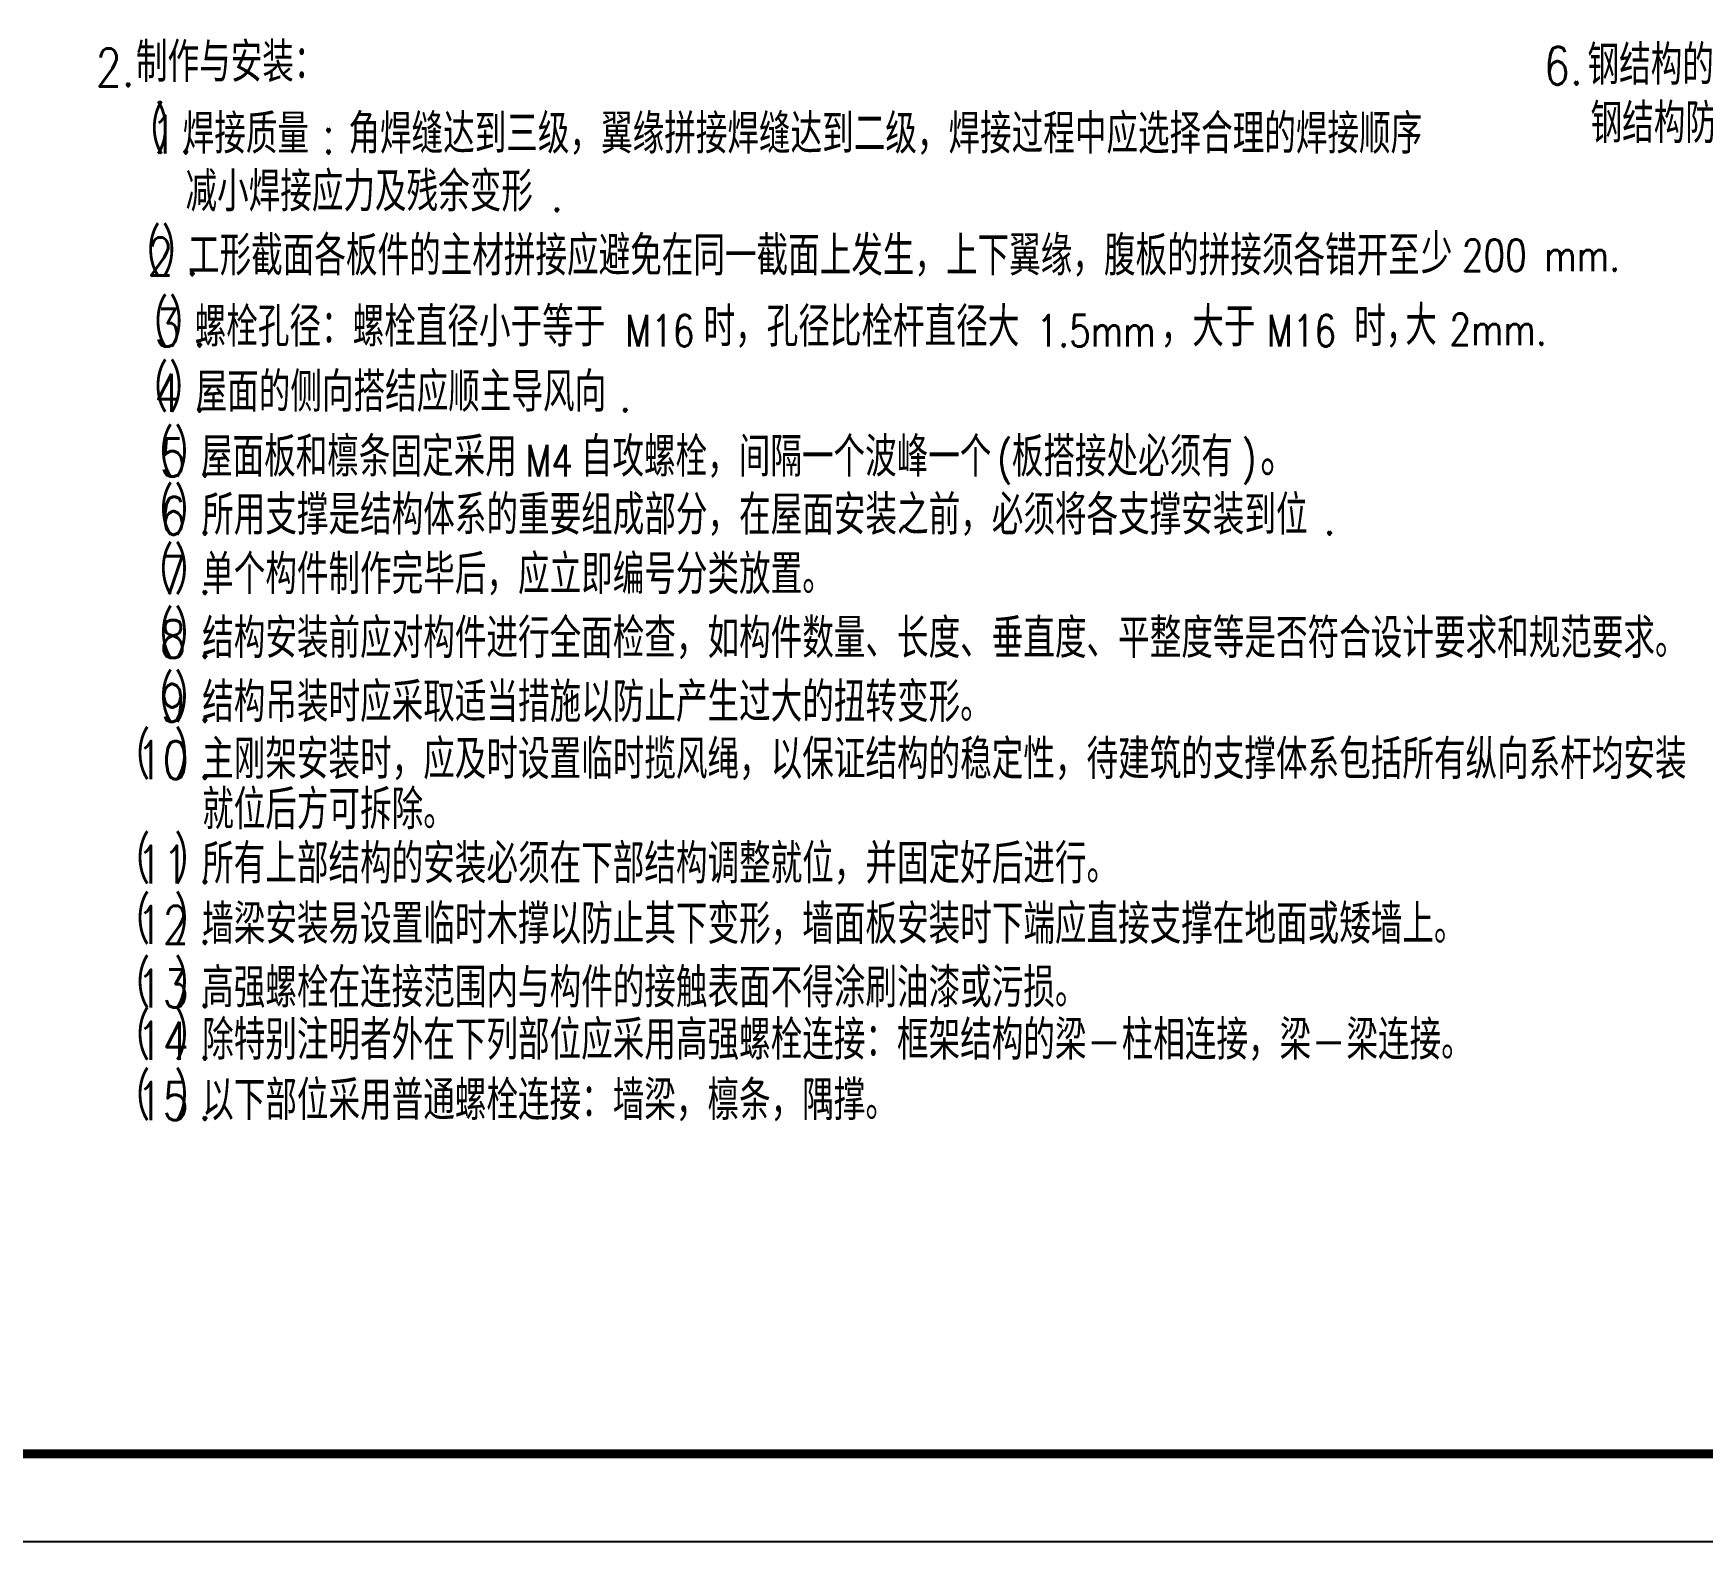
# Model space of a CAD drawing. Extents: x 31695611 to 39053694, y -59225 to 904195.
# Drawn here: x 39013666 to 39032693, y 862195 to 879381 of the extents above; entities that cross this region are included whole.
import ezdxf

# ---------------------------------------------------------------- set-up
doc = ezdxf.new("R2010")
doc.units = 0
doc.header["$LTSCALE"] = 1000
doc.header["$MEASUREMENT"] = 0
doc.layers.get('0').update_dxf_attribs({"linetype": 'CONTINUOUS'})
doc.layers.add('PUB_TITLE', color=4, linetype='CONTINUOUS')
doc.styles.add('_HZTXT', font='txt.shx', dxfattribs={"width": 0.8, "bigfont": 'hztxt.shx'})
doc.styles.add('_TXT', font='SIMPLEX.shx', dxfattribs={"width": 0.6})
doc.styles.add('DIM_FONT', font='SIMPLEX.shx', dxfattribs={"width": 0.8})

msp = doc.modelspace()

# ---------------------------------------------------------------- linework, layer by layer
at = {"layer": 'PUB_TITLE'}
msp.add_lwpolyline([(38979394.5, 862195.5), (39053694.5, 862195.5), (39053694.5, 904195.5), (38979394.5, 904195.5)], close=True, dxfattribs=at)
at = {"layer": 'PUB_TITLE', "const_width": 100}
msp.add_lwpolyline([(38981894.5, 863195.5), (39052694.5, 863195.5), (39052694.5, 903195.5), (38981894.5, 903195.5)], close=True, dxfattribs=at)

# ---------------------------------------------------------------- texts
at = {"width": 0.8}
for s, height, style, p in [('制作与安装：', 450, '_HZTXT', (39014835, 878828, 0)), ('6.', 432, '_TXT', (39030883.3, 878796.2, 0)), ('钢结构的防火', 450, '_HZTXT', (39031381, 878795.9, 0)), ('2.', 432, '_TXT', (39014376.2, 878777, 0)), ('（', 540, '_HZTXT', (39014728.3, 878011.7, 0)), ('）', 540, '_HZTXT', (39015054.9, 878011.7, 0)), ('焊接质量', 450, '_HZTXT', (39015368.3, 878011.7, 0)), ('角焊缝达到三级，翼缘拼接焊缝达到二级，焊接过程中应选择合理的焊接顺序', 450, '_HZTXT', (39017256.7, 878011.7, 0)), ('钢结构防火由甲方委托第三方有资质单位施工，耐火等级见建施图。', 450, '_HZTXT', (39031415.6, 878131.7)), ('1', 432, '_TXT', (39015005.8, 878011.7, 0)), (':', 432, '_TXT', (39016956, 878011.7, 0)), ('.', 432, '_TXT', (39015329, 878011.7, 0)), ('减小焊接应力及残余变形', 450, '_HZTXT', (39015399.6, 877352.9, 0)), ('.', 432, '_TXT', (39019560.2, 877352.9, 0)), ('（', 540, '_HZTXT', (39014686.9, 876623.1, 0)), ('）', 540, '_HZTXT', (39015128.7, 876623.1, 0)), ('工形截面各板件的主材拼接应避免在同一截面上发生，上下翼缘，腹板的拼接须各错开至', 450, '_HZTXT', (39015428.6, 876623.1, 0)), ('少', 450, '_HZTXT', (39029480.9, 876644.8, 0)), ('2', 432, '_TXT', (39014964.4, 876623.1, 0)), ('200 mm.', 360, 'DIM_FONT', (39029948.9, 876673, 0)), ('.', 432, '_TXT', (39015402.8, 876623.1, 0)), ('（', 540, '_HZTXT', (39014770.1, 875812.5, 0)), ('）', 540, '_HZTXT', (39015211.9, 875812.5, 0)), ('3', 432, '_TXT', (39015047.6, 875812.5, 0)), ('螺栓孔径：螺栓直径小于等于', 450, '_HZTXT', (39015504.9, 875812.5, 0)), ('时，孔径比栓杆直径大', 450, '_HZTXT', (39021304.7, 875812.5, 0)), ('，大于', 450, '_HZTXT', (39026516, 875812.5, 0)), ('时，', 450, '_HZTXT', (39028721, 875812.5, 0)), ('大', 450, '_HZTXT', (39029303.9, 875829.4, 0)), ('2mm.', 360, 'DIM_FONT', (39029805.8, 875829.4, 0)), ('M16', 360, 'DIM_FONT', (39020412.6, 875812.5, 0)), ('1.5mm', 360, 'DIM_FONT', (39025101.8, 875812.5, 0)), ('M16', 360, 'DIM_FONT', (39027724.8, 875812.5, 0)), ('.', 432, '_TXT', (39015486, 875812.5, 0)), ('（', 540, '_HZTXT', (39014770.1, 875070.2, 0)), ('）', 540, '_HZTXT', (39015211.9, 875070.2, 0)), ('4', 432, '_TXT', (39015047.5, 875070.2, 0)), ('屋面的侧向搭结应顺主导风向', 450, '_HZTXT', (39015515.1, 875070.2, 0)), ('.', 432, '_TXT', (39015485.9, 875070.2, 0)), ('.', 432, '_TXT', (39020339.1, 875070.2, 0)), ('（', 540, '_HZTXT', (39014831.4, 874331.4, 0)), ('）', 540, '_HZTXT', (39015273.2, 874331.4, 0)), ('5', 432, '_TXT', (39015108.9, 874331.4, 0)), ('屋面板和檩条固定采用', 450, '_HZTXT', (39015576.4, 874331.4, 0)), ('M4', 360, 'DIM_FONT', (39019273.9, 874331.4, 0)), ('自攻螺栓，间隔一个波峰一个', 450, '_HZTXT', (39019905.9, 874331.4, 0)), ('(', 360, 'DIM_FONT', (39024653.4, 874359.6, 0)), ('板搭接处必须有', 450, '_HZTXT', (39024818.2, 874331.4, 0)), (')', 360, 'DIM_FONT', (39027436.7, 874359.6, 0)), ('。', 540, '_HZTXT', (39027649.7, 874331.4, 0)), ('（', 540, '_HZTXT', (39014831.4, 873669, 0)), ('）', 540, '_HZTXT', (39015273.2, 873669, 0)), ('.', 432, '_TXT', (39015547.3, 874331.4, 0)), ('6', 432, '_TXT', (39015108.9, 873669, 0)), ('所用支撑是结构体系的重要组成部分，在屋面安装之前，必须将各支撑安装到位', 450, '_HZTXT', (39015590.1, 873669, 0)), ('.', 432, '_TXT', (39015547.3, 873669, 0)), ('.', 432, '_TXT', (39028366.7, 873669, 0)), ('（', 540, '_HZTXT', (39014831.4, 872992, 0)), ('）', 540, '_HZTXT', (39015273.2, 872992, 0)), ('7', 432, '_TXT', (39015108.9, 872992, 0)), ('单个构件制作完毕后，应立即编号分类放置。', 450, '_HZTXT', (39015590.1, 872992, 0)), ('.', 432, '_TXT', (39015547.3, 872992, 0)), ('（', 540, '_HZTXT', (39014831.4, 872264, 0)), ('）', 540, '_HZTXT', (39015273.2, 872264, 0)), ('结构安装前应对构件进行全面检查，如构件数量、长度、垂直度、平整度等是否符合设计要求和规范要求。', 450, '_HZTXT', (39015590.1, 872264, 0)), ('8', 432, '_TXT', (39015108.9, 872264, 0)), ('.', 432, '_TXT', (39015547.3, 872264, 0)), ('（', 540, '_HZTXT', (39014831.4, 871536, 0)), ('）', 540, '_HZTXT', (39015273.2, 871536, 0)), ('结构吊装时应采取适当措施以防止产生过大的扭转变形。', 450, '_HZTXT', (39015590.1, 871536, 0)), ('9', 432, '_TXT', (39015108.9, 871536, 0)), ('（', 540, '_HZTXT', (39014565.6, 870884.6, 0)), ('）', 540, '_HZTXT', (39015273.2, 870884.6, 0)), ('.', 432, '_TXT', (39015547.3, 871536, 0)), ('10', 432, '_TXT', (39014843.1, 870884.6, 0)), ('主刚架安装时，应及时设置临时揽风绳，以保证结构的稳定性，待建筑的支撑体系包括所有纵向系杆均安装', 450, '_HZTXT', (39015590.1, 870884.6, 0)), ('.', 432, '_TXT', (39015547.3, 870884.6, 0)), ('就位后方可拆除。', 450, '_HZTXT', (39015590.1, 870312.3, 0)), ('（', 540, '_HZTXT', (39014565.6, 869694.7, 0)), ('）', 540, '_HZTXT', (39015273.2, 869694.7, 0)), ('11', 432, '_TXT', (39014843.1, 869694.7, 0)), ('所有上部结构的安装必须在下部结构调整就位，并固定好后进行。', 450, '_HZTXT', (39015590.1, 869694.7, 0)), ('.', 432, '_TXT', (39015547.3, 869694.7, 0)), ('（', 540, '_HZTXT', (39014565.6, 869006.8, 0)), ('）', 540, '_HZTXT', (39015273.2, 869006.8, 0)), ('12', 432, '_TXT', (39014843.1, 869006.8, 0)), ('墙梁安装易设置临时木撑以防止其下变形，墙面板安装时下端应直接支撑在地面或矮墙上。', 450, '_HZTXT', (39015590.1, 869006.8, 0)), ('.', 432, '_TXT', (39015547.3, 869006.8, 0)), ('（', 540, '_HZTXT', (39014565.6, 868281.8, 0)), ('）', 540, '_HZTXT', (39015273.2, 868281.8, 0)), ('高强螺栓在连接范围内与构件的接触表面不得涂刷油漆或污损。', 450, '_HZTXT', (39015590.1, 868281.8, 0)), ('13', 432, '_TXT', (39014843.1, 868281.8, 0)), ('（', 540, '_HZTXT', (39014565.6, 867686.8, 0)), ('）', 540, '_HZTXT', (39015273.2, 867686.8, 0)), ('.', 432, '_TXT', (39015547.3, 868281.8, 0)), ('除特别注明者外在下列部位应采用高强螺栓连接：框架结构的梁-柱相连接，梁-梁连接。', 450, '_HZTXT', (39015590.1, 867686.8, 0)), ('14', 432, '_TXT', (39014843.1, 867686.8, 0)), ('.', 432, '_TXT', (39015547.3, 867686.8, 0)), ('（', 540, '_HZTXT', (39014565.6, 866998.9, 0)), ('15', 432, '_TXT', (39014843.1, 866998.9, 0)), ('）', 540, '_HZTXT', (39015273.2, 866998.9, 0)), ('以下部位采用普通螺栓连接：墙梁，檩条，隅撑。', 450, '_HZTXT', (39015590.1, 866998.9, 0)), ('.', 432, '_TXT', (39015547.3, 866998.9, 0))]:
    msp.add_text(s, height=height, dxfattribs=dict(at, style=style)).set_placement(p)

doc.saveas('drawing.dxf')
